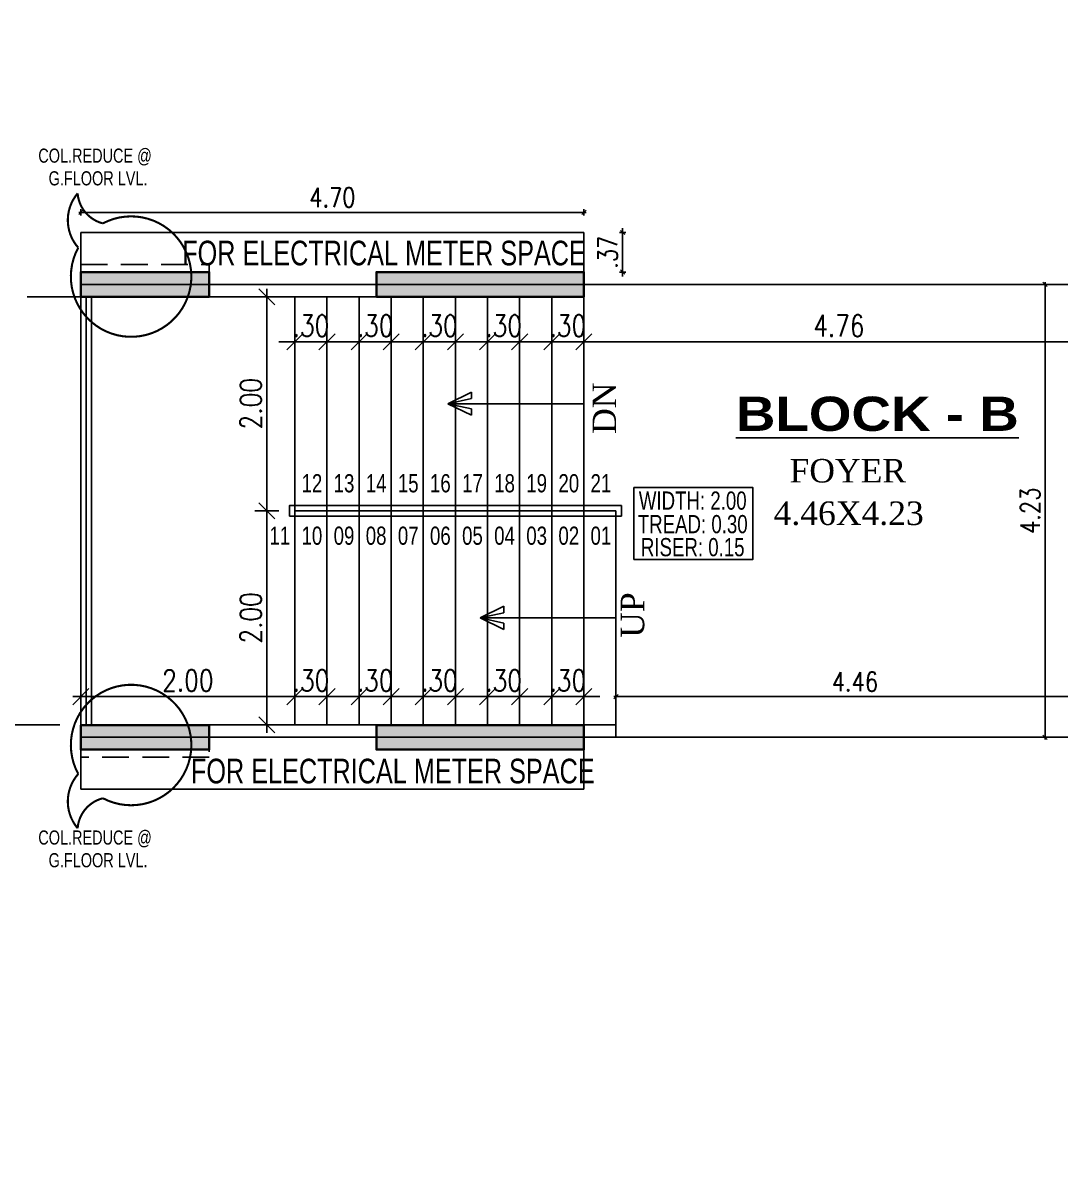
# Model space of a CAD drawing. Header units: inches. Extents: x 14235 to 14499, y 0 to 2549.
# Drawn here: x 14265.1 to 14274.8, y 2360.81 to 2371.41 of the extents above; entities that cross this region are included whole.
import ezdxf
from ezdxf.enums import TextEntityAlignment as Align

# ---------------------------------------------------------------- set-up
doc = ezdxf.new("R2010")
doc.units = ezdxf.units.IN
doc.header["$LTSCALE"] = 0.25
doc.header["$MEASUREMENT"] = 0
doc.header["$PDMODE"] = 35
doc.linetypes.add('DASHEDX2', pattern=[1.5, 1, -0.5])
for name, color, linetype in [('dimension', 7, 'Continuous'), ('edge back', 34, 'Continuous'), ('ELECTRICAL', 7, 'Continuous'), ('proj-internal', 1, 'DASHEDX2'), ('ROAD', 84, 'Continuous'), ('Stair', 56, 'Continuous'), ('steel', 251, 'Continuous'), ('text', 7, 'Continuous'), ('text-1', 6, 'Continuous'), ('text-large', 7, 'Continuous'), ('wall', 7, 'Continuous'), ('walls', 7, 'Continuous'), ('WORK TEX', 6, 'Continuous'), ('WORKING DIM', 7, 'Continuous')]:
    doc.layers.add(name, color=color, linetype=linetype)
doc.layers.add('P-COL', color=7, linetype='Continuous', lineweight=30)
doc.layers.add('P-COLHAT', color=8, linetype='Continuous', lineweight=25)
doc.styles.add('ARIAL', font='TIMES_0.TTF')
doc.styles.add('ARL', font='swisscl_0.ttf')
doc.styles.add('B', font='ARIBLK_0.TTF')
doc.styles.add('romans', font='romans.shx', dxfattribs={"width": 0.8})
doc.dimstyles.new('121', dxfattribs={"dimscale": 0.1, "dimtxt": 1.8, "dimasz": 0.2, "dimexe": 0.03125, "dimexo": 0.25, "dimgap": 0.5, "dimtad": 1, "dimzin": 4, "dimdsep": 46, "dimtxsty": 'romans', "dimblk1": 'MINITICK', "dimblk2": 'MINITICK', "dimsah": 1, "dimcen": 1, "dimse1": 1, "dimse2": 1, "dimclrd": 252, "dimclre": 256, "dimclrt": 7, "dimadec": 3, "dimazin": 0, "dimtfac": 0.8, "dimtix": 1, "dimtmove": 2, "dimatfit": 3, "dimfxl": 0, "dimtolj": 1, "dimtzin": 3, "dimarcsym": 0})
doc.dimstyles.new('minitick-100', dxfattribs={"dimscale": 0.1, "dimtxt": 2, "dimasz": 0.75, "dimexe": 0.03125, "dimexo": 0.25, "dimgap": 0.5, "dimtad": 1, "dimzin": 4, "dimdsep": 46, "dimtxsty": 'romans', "dimblk1": 'MINITICK', "dimblk2": 'MINITICK', "dimsah": 1, "dimcen": 1, "dimse1": 1, "dimse2": 1, "dimclrd": 252, "dimclre": 256, "dimclrt": 256, "dimadec": 3, "dimazin": 0, "dimtfac": 0.8, "dimtix": 1, "dimtmove": 2, "dimatfit": 3, "dimfxl": 0, "dimtolj": 1, "dimtzin": 3, "dimarcsym": 0})

# ---------------------------------------------------------------- blocks, each defined once
blk = doc.blocks.new('MINITICK')
at = {"color": 7}
for p, q in [((0, -1.5), (0, 1.5)), ((1, 1), (-1, -1)), ((-1, 0), (1, 0))]:
    blk.add_line(p, q, dxfattribs=at)
blk = doc.blocks.new('*D11')
at = {"layer": 'Defpoints', "color": 0, "ltscale": 10, "transparency": 16777216}
for p in [(14270.044, 2365.19), (14270.344, 2365.19), (14270.044, 2365.116)]:
    blk.add_point(p, dxfattribs=at)
at = {"layer": 'dimension', "color": 252, "lineweight": -2, "ltscale": 10, "transparency": 16777216}
for p, q in [((14269.969, 2365.116), (14269.894, 2365.116)), ((14270.344, 2365.116), (14270.044, 2365.116)), ((14270.419, 2365.116), (14270.494, 2365.116))]:
    blk.add_line(p, q, dxfattribs=at)
at = {"layer": 'dimension', "color": 252, "lineweight": -2, "ltscale": 10, "transparency": 16777216, "xscale": 0.07500000000000001, "yscale": 0.07500000000000001, "zscale": 0.07500000000000001}
blk.add_blockref('MINITICK', (14270.044, 2365.116), dxfattribs=at)
at = {"layer": 'dimension', "color": 252, "lineweight": -2, "ltscale": 10, "transparency": 16777216, "xscale": 0.07500000000000001, "yscale": 0.07500000000000001, "zscale": 0.07500000000000001, "rotation": 180}
blk.add_blockref('MINITICK', (14270.344, 2365.116), dxfattribs=at)
at = {"layer": 'dimension', "ltscale": 10, "transparency": 16777216, "insert": (14270.194, 2365.266), "char_height": 0.2, "attachment_point": 5, "style": 'romans'}
blk.add_mtext('\\A1;.30', dxfattribs=at)
blk = doc.blocks.new('*D2')
at = {"layer": 'Defpoints', "color": 0, "ltscale": 10, "transparency": 16777216}
for p in [(14269.444, 2365.19), (14269.744, 2365.19), (14269.444, 2365.116)]:
    blk.add_point(p, dxfattribs=at)
at = {"layer": 'dimension', "color": 252, "lineweight": -2, "ltscale": 10, "transparency": 16777216}
for p, q in [((14269.369, 2365.116), (14269.294, 2365.116)), ((14269.744, 2365.116), (14269.444, 2365.116)), ((14269.819, 2365.116), (14269.894, 2365.116))]:
    blk.add_line(p, q, dxfattribs=at)
at = {"layer": 'dimension', "color": 252, "lineweight": -2, "ltscale": 10, "transparency": 16777216, "xscale": 0.07500000000000001, "yscale": 0.07500000000000001, "zscale": 0.07500000000000001}
blk.add_blockref('MINITICK', (14269.444, 2365.116), dxfattribs=at)
at = {"layer": 'dimension', "color": 252, "lineweight": -2, "ltscale": 10, "transparency": 16777216, "xscale": 0.07500000000000001, "yscale": 0.07500000000000001, "zscale": 0.07500000000000001, "rotation": 180}
blk.add_blockref('MINITICK', (14269.744, 2365.116), dxfattribs=at)
at = {"layer": 'dimension', "ltscale": 10, "transparency": 16777216, "insert": (14269.594, 2365.266), "char_height": 0.2, "attachment_point": 5, "style": 'romans'}
blk.add_mtext('\\A1;.30', dxfattribs=at)
blk = doc.blocks.new('*D3')
at = {"layer": 'Defpoints', "color": 0, "ltscale": 10, "transparency": 16777216}
for p in [(14268.844, 2365.19), (14269.144, 2365.19), (14268.844, 2365.116)]:
    blk.add_point(p, dxfattribs=at)
at = {"layer": 'dimension', "color": 252, "lineweight": -2, "ltscale": 10, "transparency": 16777216}
for p, q in [((14268.769, 2365.116), (14268.694, 2365.116)), ((14269.144, 2365.116), (14268.844, 2365.116)), ((14269.219, 2365.116), (14269.294, 2365.116))]:
    blk.add_line(p, q, dxfattribs=at)
at = {"layer": 'dimension', "color": 252, "lineweight": -2, "ltscale": 10, "transparency": 16777216, "xscale": 0.07500000000000001, "yscale": 0.07500000000000001, "zscale": 0.07500000000000001}
blk.add_blockref('MINITICK', (14268.844, 2365.116), dxfattribs=at)
at = {"layer": 'dimension', "color": 252, "lineweight": -2, "ltscale": 10, "transparency": 16777216, "xscale": 0.07500000000000001, "yscale": 0.07500000000000001, "zscale": 0.07500000000000001, "rotation": 180}
blk.add_blockref('MINITICK', (14269.144, 2365.116), dxfattribs=at)
at = {"layer": 'dimension', "ltscale": 10, "transparency": 16777216, "insert": (14268.994, 2365.266), "char_height": 0.2, "attachment_point": 5, "style": 'romans'}
blk.add_mtext('\\A1;.30', dxfattribs=at)
blk = doc.blocks.new('*D4')
at = {"layer": 'Defpoints', "color": 0, "ltscale": 10, "transparency": 16777216}
for p in [(14268.244, 2365.19), (14268.544, 2365.19), (14268.244, 2365.116)]:
    blk.add_point(p, dxfattribs=at)
at = {"layer": 'dimension', "color": 252, "lineweight": -2, "ltscale": 10, "transparency": 16777216}
for p, q in [((14268.169, 2365.116), (14268.094, 2365.116)), ((14268.544, 2365.116), (14268.244, 2365.116)), ((14268.619, 2365.116), (14268.694, 2365.116))]:
    blk.add_line(p, q, dxfattribs=at)
at = {"layer": 'dimension', "color": 252, "lineweight": -2, "ltscale": 10, "transparency": 16777216, "xscale": 0.07500000000000001, "yscale": 0.07500000000000001, "zscale": 0.07500000000000001}
blk.add_blockref('MINITICK', (14268.244, 2365.116), dxfattribs=at)
at = {"layer": 'dimension', "color": 252, "lineweight": -2, "ltscale": 10, "transparency": 16777216, "xscale": 0.07500000000000001, "yscale": 0.07500000000000001, "zscale": 0.07500000000000001, "rotation": 180}
blk.add_blockref('MINITICK', (14268.544, 2365.116), dxfattribs=at)
at = {"layer": 'dimension', "ltscale": 10, "transparency": 16777216, "insert": (14268.394, 2365.266), "char_height": 0.2, "attachment_point": 5, "style": 'romans'}
blk.add_mtext('\\A1;.30', dxfattribs=at)
blk = doc.blocks.new('*D5')
at = {"layer": 'Defpoints', "color": 0, "ltscale": 10, "transparency": 16777216}
for p in [(14267.644, 2365.19), (14267.944, 2365.19), (14267.644, 2365.116)]:
    blk.add_point(p, dxfattribs=at)
at = {"layer": 'dimension', "color": 252, "lineweight": -2, "ltscale": 10, "transparency": 16777216}
for p, q in [((14267.569, 2365.116), (14267.494, 2365.116)), ((14267.944, 2365.116), (14267.644, 2365.116)), ((14268.019, 2365.116), (14268.094, 2365.116))]:
    blk.add_line(p, q, dxfattribs=at)
at = {"layer": 'dimension', "color": 252, "lineweight": -2, "ltscale": 10, "transparency": 16777216, "xscale": 0.07500000000000001, "yscale": 0.07500000000000001, "zscale": 0.07500000000000001}
blk.add_blockref('MINITICK', (14267.644, 2365.116), dxfattribs=at)
at = {"layer": 'dimension', "color": 252, "lineweight": -2, "ltscale": 10, "transparency": 16777216, "xscale": 0.07500000000000001, "yscale": 0.07500000000000001, "zscale": 0.07500000000000001, "rotation": 180}
blk.add_blockref('MINITICK', (14267.944, 2365.116), dxfattribs=at)
at = {"layer": 'dimension', "ltscale": 10, "transparency": 16777216, "insert": (14267.794, 2365.266), "char_height": 0.2, "attachment_point": 5, "style": 'romans'}
blk.add_mtext('\\A1;.30', dxfattribs=at)
blk = doc.blocks.new('*D12')
at = {"layer": 'Defpoints', "color": 0, "ltscale": 10, "transparency": 16777216}
for p in [(14265.644, 2365.116), (14265.644, 2365.116), (14267.644, 2365.116)]:
    blk.add_point(p, dxfattribs=at)
at = {"layer": 'dimension', "color": 252, "lineweight": -2, "ltscale": 10, "transparency": 16777216}
blk.add_line((14267.569, 2365.116), (14265.719, 2365.116), dxfattribs=at)
at = {"layer": 'dimension', "color": 252, "lineweight": -2, "ltscale": 10, "transparency": 16777216, "xscale": 0.07500000000000001, "yscale": 0.07500000000000001, "zscale": 0.07500000000000001, "rotation": 180}
blk.add_blockref('MINITICK', (14265.644, 2365.116), dxfattribs=at)
at = {"layer": 'dimension', "color": 252, "lineweight": -2, "ltscale": 10, "transparency": 16777216, "xscale": 0.07500000000000001, "yscale": 0.07500000000000001, "zscale": 0.07500000000000001}
blk.add_blockref('MINITICK', (14267.644, 2365.116), dxfattribs=at)
at = {"layer": 'dimension', "ltscale": 10, "transparency": 16777216, "insert": (14266.644, 2365.266), "char_height": 0.2, "attachment_point": 5, "style": 'romans'}
blk.add_mtext('\\A1;2.00', dxfattribs=at)
blk = doc.blocks.new('*D6')
at = {"layer": 'Defpoints', "color": 0, "ltscale": 10, "transparency": 16777216}
for p in [(14270.044, 2368.432), (14270.044, 2368.357), (14270.344, 2368.357)]:
    blk.add_point(p, dxfattribs=at)
at = {"layer": 'dimension', "color": 252, "lineweight": -2, "ltscale": 10, "transparency": 16777216}
for p, q in [((14269.969, 2368.432), (14269.894, 2368.432)), ((14270.344, 2368.432), (14270.044, 2368.432)), ((14270.419, 2368.432), (14270.494, 2368.432))]:
    blk.add_line(p, q, dxfattribs=at)
at = {"layer": 'dimension', "color": 252, "lineweight": -2, "ltscale": 10, "transparency": 16777216, "xscale": 0.07500000000000001, "yscale": 0.07500000000000001, "zscale": 0.07500000000000001}
blk.add_blockref('MINITICK', (14270.044, 2368.432), dxfattribs=at)
at = {"layer": 'dimension', "color": 252, "lineweight": -2, "ltscale": 10, "transparency": 16777216, "xscale": 0.07500000000000001, "yscale": 0.07500000000000001, "zscale": 0.07500000000000001, "rotation": 180}
blk.add_blockref('MINITICK', (14270.344, 2368.432), dxfattribs=at)
at = {"layer": 'dimension', "ltscale": 10, "transparency": 16777216, "insert": (14270.194, 2368.582), "char_height": 0.2, "attachment_point": 5, "style": 'romans'}
blk.add_mtext('\\A1;.30', dxfattribs=at)
blk = doc.blocks.new('*D7')
at = {"layer": 'Defpoints', "color": 0, "ltscale": 10, "transparency": 16777216}
for p in [(14269.444, 2368.432), (14269.444, 2368.357), (14269.744, 2368.357)]:
    blk.add_point(p, dxfattribs=at)
at = {"layer": 'dimension', "color": 252, "lineweight": -2, "ltscale": 10, "transparency": 16777216}
for p, q in [((14269.369, 2368.432), (14269.294, 2368.432)), ((14269.744, 2368.432), (14269.444, 2368.432)), ((14269.819, 2368.432), (14269.894, 2368.432))]:
    blk.add_line(p, q, dxfattribs=at)
at = {"layer": 'dimension', "color": 252, "lineweight": -2, "ltscale": 10, "transparency": 16777216, "xscale": 0.07500000000000001, "yscale": 0.07500000000000001, "zscale": 0.07500000000000001}
blk.add_blockref('MINITICK', (14269.444, 2368.432), dxfattribs=at)
at = {"layer": 'dimension', "color": 252, "lineweight": -2, "ltscale": 10, "transparency": 16777216, "xscale": 0.07500000000000001, "yscale": 0.07500000000000001, "zscale": 0.07500000000000001, "rotation": 180}
blk.add_blockref('MINITICK', (14269.744, 2368.432), dxfattribs=at)
at = {"layer": 'dimension', "ltscale": 10, "transparency": 16777216, "insert": (14269.594, 2368.582), "char_height": 0.2, "attachment_point": 5, "style": 'romans'}
blk.add_mtext('\\A1;.30', dxfattribs=at)
blk = doc.blocks.new('*D8')
at = {"layer": 'Defpoints', "color": 0, "ltscale": 10, "transparency": 16777216}
for p in [(14268.844, 2368.432), (14268.844, 2368.357), (14269.144, 2368.357)]:
    blk.add_point(p, dxfattribs=at)
at = {"layer": 'dimension', "color": 252, "lineweight": -2, "ltscale": 10, "transparency": 16777216}
for p, q in [((14268.769, 2368.432), (14268.694, 2368.432)), ((14269.144, 2368.432), (14268.844, 2368.432)), ((14269.219, 2368.432), (14269.294, 2368.432))]:
    blk.add_line(p, q, dxfattribs=at)
at = {"layer": 'dimension', "color": 252, "lineweight": -2, "ltscale": 10, "transparency": 16777216, "xscale": 0.07500000000000001, "yscale": 0.07500000000000001, "zscale": 0.07500000000000001}
blk.add_blockref('MINITICK', (14268.844, 2368.432), dxfattribs=at)
at = {"layer": 'dimension', "color": 252, "lineweight": -2, "ltscale": 10, "transparency": 16777216, "xscale": 0.07500000000000001, "yscale": 0.07500000000000001, "zscale": 0.07500000000000001, "rotation": 180}
blk.add_blockref('MINITICK', (14269.144, 2368.432), dxfattribs=at)
at = {"layer": 'dimension', "ltscale": 10, "transparency": 16777216, "insert": (14268.994, 2368.582), "char_height": 0.2, "attachment_point": 5, "style": 'romans'}
blk.add_mtext('\\A1;.30', dxfattribs=at)
blk = doc.blocks.new('*D9')
at = {"layer": 'Defpoints', "color": 0, "ltscale": 10, "transparency": 16777216}
for p in [(14268.244, 2368.432), (14268.244, 2368.357), (14268.544, 2368.357)]:
    blk.add_point(p, dxfattribs=at)
at = {"layer": 'dimension', "color": 252, "lineweight": -2, "ltscale": 10, "transparency": 16777216}
for p, q in [((14268.169, 2368.432), (14268.094, 2368.432)), ((14268.544, 2368.432), (14268.244, 2368.432)), ((14268.619, 2368.432), (14268.694, 2368.432))]:
    blk.add_line(p, q, dxfattribs=at)
at = {"layer": 'dimension', "color": 252, "lineweight": -2, "ltscale": 10, "transparency": 16777216, "xscale": 0.07500000000000001, "yscale": 0.07500000000000001, "zscale": 0.07500000000000001}
blk.add_blockref('MINITICK', (14268.244, 2368.432), dxfattribs=at)
at = {"layer": 'dimension', "color": 252, "lineweight": -2, "ltscale": 10, "transparency": 16777216, "xscale": 0.07500000000000001, "yscale": 0.07500000000000001, "zscale": 0.07500000000000001, "rotation": 180}
blk.add_blockref('MINITICK', (14268.544, 2368.432), dxfattribs=at)
at = {"layer": 'dimension', "ltscale": 10, "transparency": 16777216, "insert": (14268.394, 2368.582), "char_height": 0.2, "attachment_point": 5, "style": 'romans'}
blk.add_mtext('\\A1;.30', dxfattribs=at)
blk = doc.blocks.new('*D10')
at = {"layer": 'Defpoints', "color": 0, "ltscale": 10, "transparency": 16777216}
for p in [(14267.644, 2368.432), (14267.644, 2368.357), (14267.944, 2368.357)]:
    blk.add_point(p, dxfattribs=at)
at = {"layer": 'dimension', "color": 252, "lineweight": -2, "ltscale": 10, "transparency": 16777216}
for p, q in [((14267.569, 2368.432), (14267.494, 2368.432)), ((14267.944, 2368.432), (14267.644, 2368.432)), ((14268.019, 2368.432), (14268.094, 2368.432))]:
    blk.add_line(p, q, dxfattribs=at)
at = {"layer": 'dimension', "color": 252, "lineweight": -2, "ltscale": 10, "transparency": 16777216, "xscale": 0.07500000000000001, "yscale": 0.07500000000000001, "zscale": 0.07500000000000001}
blk.add_blockref('MINITICK', (14267.644, 2368.432), dxfattribs=at)
at = {"layer": 'dimension', "color": 252, "lineweight": -2, "ltscale": 10, "transparency": 16777216, "xscale": 0.07500000000000001, "yscale": 0.07500000000000001, "zscale": 0.07500000000000001, "rotation": 180}
blk.add_blockref('MINITICK', (14267.944, 2368.432), dxfattribs=at)
at = {"layer": 'dimension', "ltscale": 10, "transparency": 16777216, "insert": (14267.794, 2368.582), "char_height": 0.2, "attachment_point": 5, "style": 'romans'}
blk.add_mtext('\\A1;.30', dxfattribs=at)
blk = doc.blocks.new('*D13')
at = {"layer": 'Defpoints', "color": 0, "ltscale": 10, "transparency": 16777216}
for p in [(14267.644, 2366.853), (14267.382, 2364.852), (14267.644, 2364.852)]:
    blk.add_point(p, dxfattribs=at)
at = {"layer": 'dimension', "color": 252, "lineweight": -2, "ltscale": 10, "transparency": 16777216}
blk.add_line((14267.382, 2366.778), (14267.382, 2364.927), dxfattribs=at)
at = {"layer": 'dimension', "color": 252, "lineweight": -2, "ltscale": 10, "transparency": 16777216, "xscale": 0.07500000000000001, "yscale": 0.07500000000000001, "zscale": 0.07500000000000001}
for p, rotation in [((14267.382, 2366.853), 90), ((14267.382, 2364.852), 270)]:
    blk.add_blockref('MINITICK', p, dxfattribs=dict(at, rotation=rotation))
at = {"layer": 'dimension', "ltscale": 10, "transparency": 16777216, "insert": (14267.232, 2365.852), "char_height": 0.2, "attachment_point": 5, "rotation": 90, "style": 'romans'}
blk.add_mtext('\\A1;2.00', dxfattribs=at)
blk = doc.blocks.new('*D14')
at = {"layer": 'Defpoints', "color": 0, "ltscale": 10, "transparency": 16777216}
for p in [(14267.382, 2368.853), (14267.644, 2368.853), (14267.644, 2366.853)]:
    blk.add_point(p, dxfattribs=at)
at = {"layer": 'dimension', "color": 252, "lineweight": -2, "ltscale": 10, "transparency": 16777216}
blk.add_line((14267.382, 2366.928), (14267.382, 2368.778), dxfattribs=at)
at = {"layer": 'dimension', "color": 252, "lineweight": -2, "ltscale": 10, "transparency": 16777216, "xscale": 0.07500000000000001, "yscale": 0.07500000000000001, "zscale": 0.07500000000000001}
for p, rotation in [((14267.382, 2368.853), 90), ((14267.382, 2366.853), 270)]:
    blk.add_blockref('MINITICK', p, dxfattribs=dict(at, rotation=rotation))
at = {"layer": 'dimension', "ltscale": 10, "transparency": 16777216, "insert": (14267.232, 2367.853), "char_height": 0.2, "attachment_point": 5, "rotation": 90, "style": 'romans'}
blk.add_mtext('\\A1;2.00', dxfattribs=at)
blk = doc.blocks.new('B')
at = {"layer": 'P-COLHAT', "lineweight": 30}
for points in [[(4.146, -9.199), (4.146, -8.969), (5.346, -8.969), (5.346, -9.199)], [(6.908, -9.199), (6.908, -8.969), (8.846, -8.969), (8.846, -9.199)], [(4.146, -13.201), (4.146, -13.431), (5.346, -13.431), (5.346, -13.201)], [(6.908, -13.201), (6.908, -13.431), (8.846, -13.431), (8.846, -13.201)]]:
    blk.add_hatch(color=256, dxfattribs=at).paths.add_polyline_path(points)
at = {"layer": 'P-COL'}
for points in [[(4.146, -9.199), (4.146, -8.969), (5.346, -8.969), (5.346, -9.199)], [(6.908, -9.199), (6.908, -8.969), (8.846, -8.969), (8.846, -9.199)], [(4.146, -13.201), (4.146, -13.431), (5.346, -13.431), (5.346, -13.201)], [(6.908, -13.201), (6.908, -13.431), (8.846, -13.431), (8.846, -13.201)]]:
    blk.add_lwpolyline(points, close=True, dxfattribs=at)
blk = doc.blocks.new('*D30')
at = {"layer": 'Defpoints', "color": 0, "transparency": 16777216}
for p in [(14270.644, 2366.133), (14275.108, 2366.133), (14275.108, 2365.116)]:
    blk.add_point(p, dxfattribs=at)
at = {"layer": 'WORKING DIM', "color": 252, "lineweight": -2, "transparency": 16777216}
blk.add_line((14270.664, 2365.116), (14275.088, 2365.116), dxfattribs=at)
at = {"layer": 'WORKING DIM', "color": 252, "lineweight": -2, "transparency": 16777216, "xscale": 0.02, "yscale": 0.02, "zscale": 0.02, "rotation": 180}
blk.add_blockref('MINITICK', (14270.644, 2365.116), dxfattribs=at)
at = {"layer": 'WORKING DIM', "color": 252, "lineweight": -2, "transparency": 16777216, "xscale": 0.02, "yscale": 0.02, "zscale": 0.02}
blk.add_blockref('MINITICK', (14275.108, 2365.116), dxfattribs=at)
at = {"layer": 'WORKING DIM', "color": 7, "transparency": 16777216, "insert": (14272.876, 2365.256), "char_height": 0.18, "attachment_point": 5, "style": 'romans'}
blk.add_mtext('\\A1;4.46', dxfattribs=at)
blk = doc.blocks.new('*D31')
at = {"layer": 'Defpoints', "color": 0, "transparency": 16777216}
for p in [(14273.967, 2368.968), (14274.653, 2368.968), (14273.967, 2364.737)]:
    blk.add_point(p, dxfattribs=at)
at = {"layer": 'WORKING DIM', "color": 252, "lineweight": -2, "transparency": 16777216}
blk.add_line((14274.653, 2364.757), (14274.653, 2368.948), dxfattribs=at)
at = {"layer": 'WORKING DIM', "color": 252, "lineweight": -2, "transparency": 16777216, "xscale": 0.02, "yscale": 0.02, "zscale": 0.02}
for p, rotation in [((14274.653, 2368.968), 90), ((14274.653, 2364.737), 270)]:
    blk.add_blockref('MINITICK', p, dxfattribs=dict(at, rotation=rotation))
at = {"layer": 'WORKING DIM', "color": 7, "transparency": 16777216, "insert": (14274.513, 2366.853), "char_height": 0.18, "attachment_point": 5, "rotation": 90, "style": 'romans'}
blk.add_mtext('\\A1;4.23', dxfattribs=at)
blk = doc.blocks.new('*D69')
at = {"layer": 'Defpoints', "color": 0, "transparency": 16777216}
for p in [(14270.344, 2369.641), (14265.644, 2369.453), (14270.344, 2369.453)]:
    blk.add_point(p, dxfattribs=at)
at = {"layer": 'WORKING DIM', "color": 252, "lineweight": -2, "transparency": 16777216}
blk.add_line((14265.664, 2369.641), (14270.324, 2369.641), dxfattribs=at)
at = {"layer": 'WORKING DIM', "color": 252, "lineweight": -2, "transparency": 16777216, "xscale": 0.02, "yscale": 0.02, "zscale": 0.02, "rotation": 180}
blk.add_blockref('MINITICK', (14265.644, 2369.641), dxfattribs=at)
at = {"layer": 'WORKING DIM', "color": 252, "lineweight": -2, "transparency": 16777216, "xscale": 0.02, "yscale": 0.02, "zscale": 0.02}
blk.add_blockref('MINITICK', (14270.344, 2369.641), dxfattribs=at)
at = {"layer": 'WORKING DIM', "color": 7, "transparency": 16777216, "insert": (14267.994, 2369.781), "char_height": 0.18, "attachment_point": 5, "style": 'romans'}
blk.add_mtext('\\A1;4.70', dxfattribs=at)
blk = doc.blocks.new('*D72')
at = {"layer": 'Defpoints', "color": 0, "ltscale": 10, "transparency": 16777216}
for p in [(14275.108, 2368.432), (14270.344, 2368.13), (14275.108, 2368.13)]:
    blk.add_point(p, dxfattribs=at)
at = {"layer": 'dimension', "color": 252, "lineweight": -2, "ltscale": 10, "transparency": 16777216}
blk.add_line((14270.419, 2368.432), (14275.033, 2368.432), dxfattribs=at)
at = {"layer": 'dimension', "color": 252, "lineweight": -2, "ltscale": 10, "transparency": 16777216, "xscale": 0.07500000000000001, "yscale": 0.07500000000000001, "zscale": 0.07500000000000001, "rotation": 180}
blk.add_blockref('MINITICK', (14270.344, 2368.432), dxfattribs=at)
at = {"layer": 'dimension', "color": 252, "lineweight": -2, "ltscale": 10, "transparency": 16777216, "xscale": 0.07500000000000001, "yscale": 0.07500000000000001, "zscale": 0.07500000000000001}
blk.add_blockref('MINITICK', (14275.108, 2368.432), dxfattribs=at)
at = {"layer": 'dimension', "ltscale": 10, "transparency": 16777216, "insert": (14272.726, 2368.582), "char_height": 0.2, "attachment_point": 5, "style": 'romans'}
blk.add_mtext('\\A1;4.76', dxfattribs=at)
blk = doc.blocks.new('*D78')
at = {"layer": 'Defpoints', "color": 0, "transparency": 16777216}
for p in [(14270.193, 2369.453), (14270.706, 2369.453), (14270.193, 2369.083)]:
    blk.add_point(p, dxfattribs=at)
at = {"layer": 'WORKING DIM', "color": 252, "lineweight": -2, "transparency": 16777216}
for p, q in [((14270.706, 2369.473), (14270.706, 2369.493)), ((14270.706, 2369.083), (14270.706, 2369.453)), ((14270.706, 2369.063), (14270.706, 2369.043))]:
    blk.add_line(p, q, dxfattribs=at)
at = {"layer": 'WORKING DIM', "color": 252, "lineweight": -2, "transparency": 16777216, "xscale": 0.02, "yscale": 0.02, "zscale": 0.02}
for p, rotation in [((14270.706, 2369.453), 270), ((14270.706, 2369.083), 90)]:
    blk.add_blockref('MINITICK', p, dxfattribs=dict(at, rotation=rotation))
at = {"layer": 'WORKING DIM', "color": 7, "transparency": 16777216, "insert": (14270.566, 2369.268), "char_height": 0.18, "attachment_point": 5, "rotation": 90, "style": 'romans'}
blk.add_mtext('\\A1;.37', dxfattribs=at)

msp = doc.modelspace()

# ---------------------------------------------------------------- linework, layer by layer
at = {"layer": 'edge back', "color": 3, "const_width": 0.0195}
for points in [[(14265.85, 2369.538, -0.321855), (14265.614, 2369.818, 0.372837), (14265.62, 2369.311, 6.819595)], [(14265.85, 2364.167, 0.321855), (14265.614, 2363.887, -0.372837), (14265.62, 2364.394, -6.819595)]]:
    msp.add_lwpolyline(points, format="xyb", close=True, dxfattribs=at)
at = {"layer": 'ELECTRICAL', "ltscale": 10}
for p, q in [((14265.644, 2369.082), (14265.644, 2369.453)), ((14265.644, 2369.453), (14270.344, 2369.453)), ((14270.344, 2369.453), (14270.344, 2369.082)), ((14265.644, 2364.623), (14265.644, 2364.252)), ((14270.344, 2364.252), (14270.344, 2364.623)), ((14265.644, 2364.252), (14270.344, 2364.252))]:
    msp.add_line(p, q, dxfattribs=at)
at = {"layer": 'proj-internal', "ltscale": 2}
msp.add_lwpolyline([(14261.198, 2378.952), (14268.896, 2378.952), (14268.896, 2378.952), (14275.336, 2378.952), (14275.336, 2378.952), (14283.035, 2378.952), (14283.035, 2368.853), (14277.242, 2368.853), (14277.242, 2364.852), (14283.035, 2364.852), (14283.035, 2353.457), (14275.527, 2353.457), (14275.527, 2353.457), (14268.705, 2353.457), (14268.705, 2353.457), (14261.198, 2353.457), (14261.198, 2364.852), (14265.644, 2364.852), (14265.644, 2368.853), (14261.198, 2368.853), (14261.198, 2378.952)], dxfattribs=at)
at = {"layer": 'proj-internal'}
for points in [[(14265.644, 2368.853), (14265.644, 2369.153), (14266.844, 2369.153), (14266.844, 2368.853)], [(14265.644, 2364.552), (14265.644, 2364.852), (14266.844, 2364.852), (14266.844, 2364.552)]]:
    msp.add_lwpolyline(points, close=True, dxfattribs=at)
at = {"layer": 'ROAD', "ltscale": 10}
msp.add_line((14270.344, 2369.082), (14270.344, 2368.968), dxfattribs=at)
at = {"layer": 'Stair', "ltscale": 2}
for p, q in [((14265.644, 2364.852), (14265.644, 2368.853)), ((14265.694, 2364.852), (14265.694, 2368.853)), ((14265.744, 2364.852), (14265.744, 2368.853)), ((14267.644, 2368.853), (14267.644, 2366.853)), ((14267.944, 2368.853), (14267.944, 2366.853)), ((14268.244, 2368.853), (14268.244, 2366.853)), ((14268.544, 2368.853), (14268.544, 2366.853)), ((14268.844, 2368.853), (14268.844, 2366.853)), ((14269.144, 2368.853), (14269.144, 2366.853)), ((14269.444, 2368.853), (14269.444, 2366.853)), ((14269.744, 2368.853), (14269.744, 2366.853)), ((14270.044, 2368.853), (14270.044, 2366.853)), ((14270.344, 2368.853), (14270.344, 2366.853)), ((14269.074, 2367.853), (14269.295, 2367.961)), ((14269.295, 2367.961), (14269.295, 2367.901)), ((14269.295, 2367.901), (14269.074, 2367.853)), ((14270.344, 2367.853), (14269.074, 2367.853)), ((14269.074, 2367.853), (14269.295, 2367.745)), ((14269.295, 2367.805), (14269.074, 2367.853)), ((14269.295, 2367.745), (14269.295, 2367.805)), ((14267.644, 2364.852), (14267.644, 2366.853)), ((14267.644, 2366.853), (14270.644, 2366.853)), ((14267.944, 2364.852), (14267.944, 2366.853)), ((14268.244, 2364.852), (14268.244, 2366.853)), ((14268.544, 2364.852), (14268.544, 2366.853)), ((14268.844, 2364.852), (14268.844, 2366.853)), ((14269.144, 2364.852), (14269.144, 2366.853)), ((14269.444, 2364.852), (14269.444, 2366.853)), ((14269.744, 2364.852), (14269.744, 2366.853)), ((14270.044, 2364.852), (14270.044, 2366.853)), ((14270.344, 2364.852), (14270.344, 2366.853)), ((14270.644, 2364.852), (14270.644, 2366.853)), ((14269.374, 2365.852), (14269.595, 2365.96)), ((14269.595, 2365.96), (14269.595, 2365.9)), ((14269.595, 2365.9), (14269.374, 2365.852)), ((14270.644, 2365.852), (14269.374, 2365.852)), ((14269.374, 2365.852), (14269.595, 2365.744)), ((14269.595, 2365.804), (14269.374, 2365.852)), ((14269.595, 2365.744), (14269.595, 2365.804))]:
    msp.add_line(p, q, dxfattribs=at)
at = {"layer": 'steel', "ltscale": 10}
msp.add_lwpolyline([(14270.694, 2366.903), (14267.594, 2366.903), (14267.594, 2366.803), (14270.694, 2366.803)], close=True, dxfattribs=at)
at = {"layer": 'wall'}
for p, q in [((14265.644, 2368.968), (14270.344, 2368.968)), ((14265.644, 2368.853), (14270.344, 2368.853)), ((14265.644, 2364.852), (14270.644, 2364.852)), ((14265.644, 2364.737), (14270.644, 2364.737))]:
    msp.add_line(p, q, dxfattribs=at)
at = {"layer": 'walls', "ltscale": 10}
for p, q in [((14265.644, 2368.853), (14265.644, 2368.968)), ((14270.344, 2368.853), (14270.344, 2368.968)), ((14265.644, 2364.852), (14265.644, 2364.737)), ((14270.644, 2364.852), (14270.644, 2364.737))]:
    msp.add_line(p, q, dxfattribs=at)
at = {"layer": 'walls'}
for p, q in [((14275.108, 2368.968), (14270.344, 2368.968)), ((14270.344, 2364.737), (14275.108, 2364.737))]:
    msp.add_line(p, q, dxfattribs=at)
at = {"layer": 'WORK TEX'}
msp.add_lwpolyline([(14270.812, 2367.069), (14271.924, 2367.069), (14271.924, 2366.398), (14270.812, 2366.398)], close=True, dxfattribs=at)

# ---------------------------------------------------------------- block references
at = {"layer": 'P-COL'}
msp.add_blockref('B', (14261.498, 2378.052), dxfattribs=at)

# ---------------------------------------------------------------- texts
at = {"layer": 'ELECTRICAL', "ltscale": 10, "style": 'ARL'}
for p in [(14266.591, 2369.261), (14266.673, 2364.421)]:
    msp.add_text('FOR ELECTRICAL METER SPACE', height=0.22992, dxfattribs=at).set_placement(p, align=Align.MIDDLE_LEFT)
at = {"layer": 'text', "color": 1, "style": 'B'}
msp.add_text('%%UBLOCK - B', height=0.32, dxfattribs=at).set_placement((14271.764, 2367.599))
at = {"layer": 'text-1', "color": 7, "style": 'ARL'}
for s, p in [('COL.REDUCE @', (14265.777, 2370.171)), ('G.FLOOR LVL.', (14265.805, 2369.959)), ('COL.REDUCE @', (14265.777, 2363.8)), ('G.FLOOR LVL.', (14265.805, 2363.588))]:
    msp.add_text(s, height=0.13185, dxfattribs=at).set_placement(p, align=Align.MIDDLE_CENTER)
at = {"layer": 'text-large', "style": 'ARIAL'}
for s, p in [('DN', (14270.645, 2367.571)), ('UP', (14270.908, 2365.666))]:
    msp.add_text(s, height=0.22, rotation=90, dxfattribs=at).set_placement(p)
for s, p in [('FOYER', (14272.81, 2367.227)), ('4.46X4.23', (14272.818, 2366.83))]:
    msp.add_text(s, height=0.22, dxfattribs=at).set_placement(p, align=Align.MIDDLE_CENTER)
at = {"layer": 'WORK TEX', "style": 'ARL'}
for s, p in [('12', (14267.803, 2367.11)), ('13', (14268.103, 2367.11)), ('14', (14268.403, 2367.11)), ('15', (14268.703, 2367.11)), ('16', (14269.003, 2367.11)), ('17', (14269.303, 2367.11)), ('18', (14269.603, 2367.11)), ('19', (14269.903, 2367.11)), ('20', (14270.203, 2367.11)), ('21', (14270.503, 2367.11)), ('WIDTH: 2.00', (14271.361, 2366.948)), ('TREAD: 0.30', (14271.361, 2366.728)), ('11', (14267.503, 2366.62)), ('10', (14267.803, 2366.62)), ('09', (14268.103, 2366.62)), ('08', (14268.403, 2366.62)), ('07', (14268.703, 2366.62)), ('06', (14269.003, 2366.62)), ('05', (14269.303, 2366.62)), ('04', (14269.603, 2366.62)), ('03', (14269.903, 2366.62)), ('02', (14270.203, 2366.62)), ('01', (14270.503, 2366.62)), ('RISER: 0.15', (14271.361, 2366.513))]:
    msp.add_text(s, height=0.17, dxfattribs=at).set_placement(p, align=Align.MIDDLE_CENTER)

# ---------------------------------------------------------------- dimensions: what is measured, and where the dimension line sits
at = {"layer": 'dimension', "ltscale": 10}
for base, p2, picture, middle in [((14267.382, 2368.853), (14267.644, 2368.853), '*D14', (14267.232, 2367.853)), ((14267.382, 2364.852), (14267.644, 2364.852), '*D13', (14267.232, 2365.852))]:
    dim = msp.add_linear_dim(base=base, p1=(14267.644, 2366.853), p2=p2, angle=90, dimstyle='minitick-100', dxfattribs=at)
    dim.commit()
    dim.dimension.update_dxf_attribs({"geometry": picture, "text_midpoint": middle})
for base, p1, p2, picture, middle in [((14267.644, 2368.432), (14267.944, 2368.357), (14267.644, 2368.357), '*D10', (14267.794, 2368.582)), ((14268.244, 2368.432), (14268.544, 2368.357), (14268.244, 2368.357), '*D9', (14268.394, 2368.582)), ((14268.844, 2368.432), (14269.144, 2368.357), (14268.844, 2368.357), '*D8', (14268.994, 2368.582)), ((14269.444, 2368.432), (14269.744, 2368.357), (14269.444, 2368.357), '*D7', (14269.594, 2368.582)), ((14270.044, 2368.432), (14270.344, 2368.357), (14270.044, 2368.357), '*D6', (14270.194, 2368.582)), ((14275.108, 2368.432), (14270.344, 2368.13), (14275.108, 2368.13), '*D72', (14272.726, 2368.582)), ((14265.644, 2365.116), (14267.644, 2365.116), (14265.644, 2365.116), '*D12', (14266.644, 2365.266)), ((14267.644, 2365.116), (14267.944, 2365.19), (14267.644, 2365.19), '*D5', (14267.794, 2365.266)), ((14268.244, 2365.116), (14268.544, 2365.19), (14268.244, 2365.19), '*D4', (14268.394, 2365.266)), ((14268.844, 2365.116), (14269.144, 2365.19), (14268.844, 2365.19), '*D3', (14268.994, 2365.266)), ((14269.444, 2365.116), (14269.744, 2365.19), (14269.444, 2365.19), '*D2', (14269.594, 2365.266)), ((14270.044, 2365.116), (14270.344, 2365.19), (14270.044, 2365.19), '*D11', (14270.194, 2365.266))]:
    dim = msp.add_linear_dim(base=base, p1=p1, p2=p2, dimstyle='minitick-100', dxfattribs=at)
    dim.commit()
    dim.dimension.update_dxf_attribs({"geometry": picture, "text_midpoint": middle})
at = {"layer": 'WORKING DIM'}
for base, p1, p2, picture, middle in [((14270.344, 2369.641), (14265.644, 2369.453), (14270.344, 2369.453), '*D69', (14267.994, 2369.781)), ((14275.108, 2365.116), (14270.644, 2366.133), (14275.108, 2366.133), '*D30', (14272.876, 2365.256))]:
    dim = msp.add_linear_dim(base=base, p1=p1, p2=p2, dimstyle='121', override={"dimfxl": 0.18, "dimfxlon": 1}, dxfattribs=at)
    dim.commit()
    dim.dimension.update_dxf_attribs({"geometry": picture, "text_midpoint": middle})
for base, p1, p2, picture, middle in [((14270.706, 2369.453), (14270.193, 2369.083), (14270.193, 2369.453), '*D78', (14270.566, 2369.268)), ((14274.653, 2368.968), (14273.967, 2364.737), (14273.967, 2368.968), '*D31', (14274.513, 2366.853))]:
    dim = msp.add_linear_dim(base=base, p1=p1, p2=p2, angle=90, dimstyle='121', override={"dimfxl": 0.18, "dimfxlon": 1}, dxfattribs=at)
    dim.commit()
    dim.dimension.update_dxf_attribs({"geometry": picture, "text_midpoint": middle})

doc.saveas('drawing.dxf')
